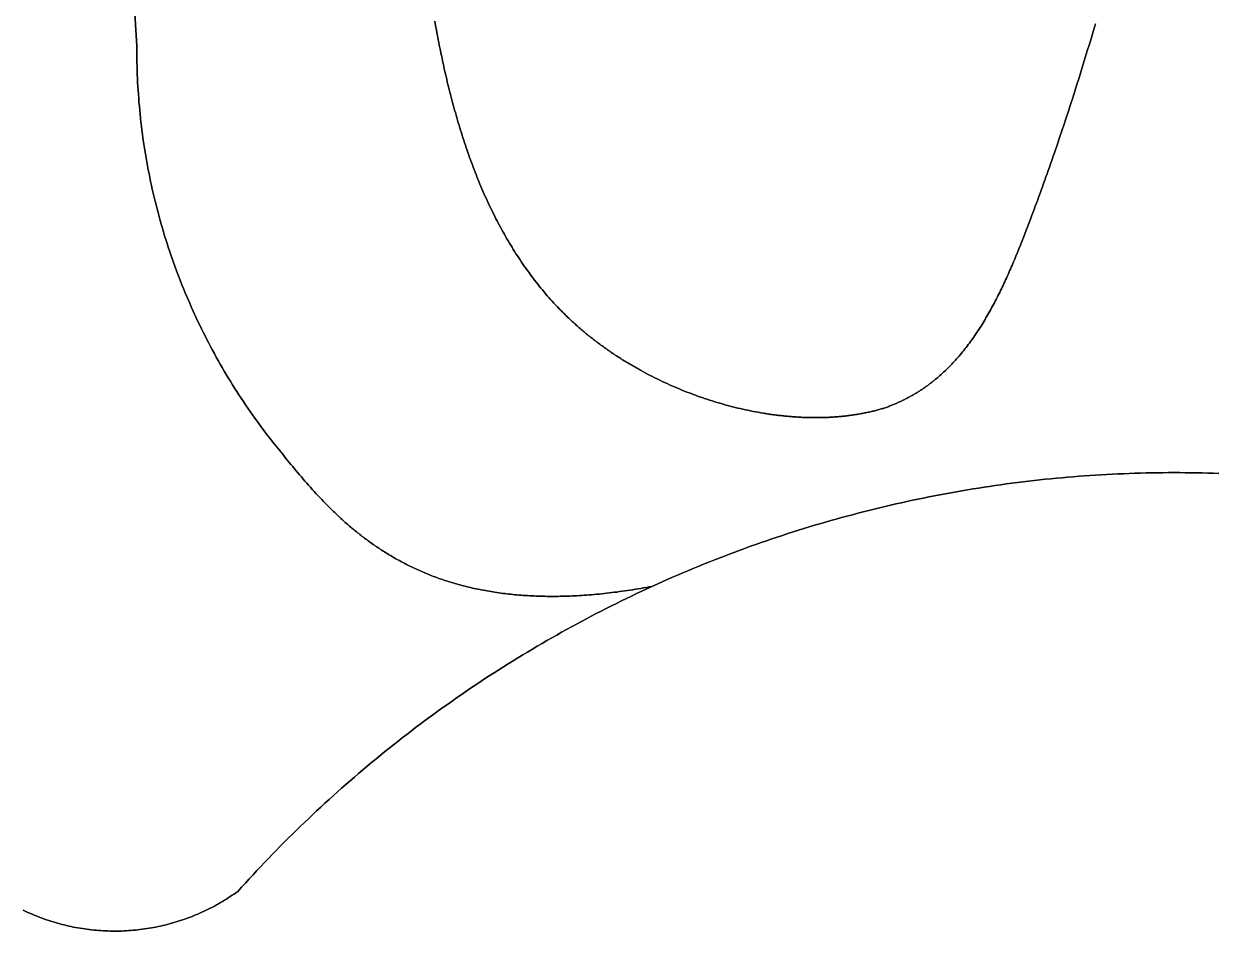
# Model space of a CAD drawing. Header units: millimetres. Extents: x 1811966 to 2218310, y 20519 to 471429.
# Drawn here: x 1909856 to 1928654, y 141344 to 155624 of the extents above; entities that cross this region are included whole.
import ezdxf

# ---------------------------------------------------------------- set-up
doc = ezdxf.new("R2010")
doc.units = ezdxf.units.MM
doc.layers.add('CLOSED_AREAS', color=7, linetype='Continuous')
doc.layers.add('REGION_HOLES', color=7, linetype='Continuous')

msp = doc.modelspace()

# ---------------------------------------------------------------- linework, layer by layer
at = {"layer": 'CLOSED_AREAS'}
for points in [[(1909843.201, 141673.46), (1909876.024, 141657.835), (1909909.016, 141642.572), (1909942.173, 141627.67), (1909975.492, 141613.133), (1910008.968, 141598.962), (1910042.597, 141585.158), (1910076.376, 141571.725), (1910110.3, 141558.662), (1910144.365, 141545.971), (1910178.567, 141533.655), (1910212.902, 141521.714), (1910247.365, 141510.151), (1910281.954, 141498.965), (1910316.662, 141488.16), (1910351.488, 141477.735), (1910386.425, 141467.693), (1910421.47, 141458.035), (1910456.619, 141448.761), (1910491.868, 141439.872), (1910527.212, 141431.371), (1910562.647, 141423.257), (1910598.169, 141415.533), (1910633.773, 141408.198), (1910669.455, 141401.254), (1910705.212, 141394.701), (1910741.038, 141388.54), (1910776.93, 141382.773), (1910812.882, 141377.399), (1910848.892, 141372.42), (1910884.953, 141367.835), (1910921.063, 141363.646), (1910957.217, 141359.853), (1910993.41, 141356.457), (1911029.637, 141353.457), (1911065.896, 141350.855), (1911102.181, 141348.65), (1911138.488, 141346.843), (1911174.813, 141345.434), (1911211.151, 141344.423), (1911247.498, 141343.811), (1911283.849, 141343.597), (1911320.2, 141343.781), (1911356.548, 141344.363), (1911392.886, 141345.344), (1911429.212, 141346.724), (1911465.521, 141348.501), (1911501.808, 141350.676), (1911538.068, 141353.249), (1911574.299, 141356.218), (1911610.494, 141359.585), (1911646.651, 141363.348), (1911682.764, 141367.508), (1911718.83, 141372.063), (1911754.843, 141377.012), (1911790.8, 141382.357), (1911826.696, 141388.095), (1911862.528, 141394.226), (1911898.29, 141400.749), (1911933.978, 141407.664), (1911969.588, 141414.969), (1912005.116, 141422.665), (1912040.558, 141430.749), (1912075.909, 141439.222), (1912111.164, 141448.081), (1912146.321, 141457.326), (1912181.374, 141466.956), (1912216.32, 141476.969), (1912251.154, 141487.365), (1912285.872, 141498.142), (1912320.469, 141509.299), (1912354.942, 141520.834), (1912389.287, 141532.747), (1912423.499, 141545.035), (1912457.574, 141557.698), (1912491.509, 141570.733), (1912525.298, 141584.139), (1912558.939, 141597.915), (1912592.427, 141612.058), (1912625.757, 141626.568), (1912658.927, 141641.442), (1912691.932, 141656.679), (1912724.767, 141672.277), (1912757.43, 141688.233), (1912789.916, 141704.547), (1912822.221, 141721.215), (1912854.342, 141738.237), (1912886.274, 141755.61), (1912918.013, 141773.331), (1912949.557, 141791.4), (1912980.901, 141809.813), (1913012.041, 141828.568), (1913042.973, 141847.664), (1913073.695, 141867.097), (1913104.201, 141886.866), (1913134.489, 141906.968), (1913164.555, 141927.401), (1913194.395, 141948.162), (1913224.006, 141969.249), (1913283.259, 142035.129), (1913342.806, 142100.743), (1913402.647, 142166.089), (1913462.779, 142231.167), (1913523.201, 142295.975), (1913583.914, 142360.512), (1913644.914, 142424.777), (1913706.202, 142488.768), (1913767.775, 142552.484), (1913829.633, 142615.924), (1913891.774, 142679.087), (1913954.197, 142741.97), (1914016.901, 142804.574), (1914079.885, 142866.896), (1914143.147, 142928.936), (1914206.686, 142990.692), (1914270.501, 143052.163), (1914334.59, 143113.348), (1914398.953, 143174.245), (1914463.587, 143234.854), (1914528.492, 143295.173), (1914593.667, 143355.2), (1914659.109, 143414.936), (1914724.818, 143474.377), (1914790.793, 143533.525), (1914857.031, 143592.376), (1914923.532, 143650.93), (1914990.295, 143709.186), (1915057.318, 143767.143), (1915124.6, 143824.799), (1915192.138, 143882.153), (1915259.933, 143939.204), (1915327.983, 143995.952), (1915396.286, 144052.394), (1915464.841, 144108.53), (1915533.646, 144164.358), (1915602.701, 144219.878), (1915672.003, 144275.089), (1915741.552, 144329.989), (1915811.346, 144384.576), (1915881.383, 144438.851), (1915951.663, 144492.812), (1916022.184, 144546.458), (1916092.944, 144599.788), (1916163.942, 144652.8), (1916235.176, 144705.494), (1916306.646, 144757.869), (1916378.349, 144809.923), (1916450.285, 144861.656), (1916522.451, 144913.066), (1916594.847, 144964.153), (1916667.47, 145014.916), (1916740.321, 145065.352), (1916813.396, 145115.463), (1916886.695, 145165.245), (1916960.215, 145214.699), (1917033.957, 145263.824), (1917107.918, 145312.618), (1917182.096, 145361.08), (1917256.49, 145409.21), (1917331.099, 145457.007), (1917405.921, 145504.469), (1917480.955, 145551.595), (1917556.2, 145598.386), (1917631.652, 145644.839), (1917707.312, 145690.954), (1917783.178, 145736.73), (1917859.248, 145782.165), (1917935.52, 145827.26), (1918011.993, 145872.013), (1918088.666, 145916.424), (1918165.537, 145960.49), (1918242.605, 146004.213), (1918319.867, 146047.59), (1918397.323, 146090.62), (1918474.97, 146133.304), (1918552.808, 146175.639), (1918630.834, 146217.626), (1918709.048, 146259.263), (1918787.447, 146300.55), (1918866.03, 146341.485), (1918944.796, 146382.068), (1919023.743, 146422.298), (1919102.868, 146462.175), (1919182.172, 146501.697), (1919261.651, 146540.863), (1919341.305, 146579.674), (1919421.132, 146618.127), (1919501.131, 146656.223), (1919581.299, 146693.96), (1919661.635, 146731.338), (1919742.137, 146768.357), (1919698.347, 146760.342), (1919654.784, 146752.552), (1919611.446, 146744.985), (1919568.333, 146737.64), (1919525.445, 146730.516), (1919482.779, 146723.613), (1919440.336, 146716.928), (1919398.115, 146710.462), (1919356.115, 146704.213), (1919314.335, 146698.18), (1919272.773, 146692.362), (1919231.431, 146686.758), (1919190.306, 146681.367), (1919149.397, 146676.187), (1919108.705, 146671.219), (1919068.228, 146666.46), (1919027.965, 146661.91), (1918987.916, 146657.568), (1918948.079, 146653.432), (1918908.455, 146649.502), (1918869.041, 146645.776), (1918829.838, 146642.255), (1918790.844, 146638.935), (1918752.059, 146635.817), (1918713.481, 146632.9), (1918675.111, 146630.182), (1918636.947, 146627.662), (1918598.988, 146625.34), (1918561.234, 146623.213), (1918523.684, 146621.283), (1918486.336, 146619.546), (1918449.191, 146618.002), (1918412.247, 146616.651), (1918375.503, 146615.49), (1918338.959, 146614.52), (1918302.614, 146613.739), (1918266.467, 146613.145), (1918230.518, 146612.739), (1918194.765, 146612.519), (1918159.207, 146612.483), (1918123.844, 146612.631), (1918088.675, 146612.962), (1918053.7, 146613.474), (1918018.916, 146614.168), (1917984.325, 146615.04), (1917949.924, 146616.092), (1917915.713, 146617.321), (1917881.691, 146618.727), (1917847.857, 146620.308), (1917814.211, 146622.063), (1917780.751, 146623.992), (1917747.477, 146626.094), (1917714.389, 146628.366), (1917681.484, 146630.809), (1917648.763, 146633.421), (1917616.225, 146636.202), (1917583.868, 146639.149), (1917551.692, 146642.263), (1917519.697, 146645.542), (1917487.881, 146648.985), (1917456.243, 146652.59), (1917424.783, 146656.358), (1917393.5, 146660.287), (1917362.393, 146664.376), (1917331.461, 146668.623), (1917300.704, 146673.029), (1917270.12, 146677.591), (1917239.709, 146682.309), (1917209.47, 146687.181), (1917179.403, 146692.207), (1917149.505, 146697.386), (1917119.778, 146702.717), (1917090.219, 146708.198), (1917060.828, 146713.828), (1917031.604, 146719.607), (1917002.546, 146725.533), (1916973.654, 146731.606), (1916944.926, 146737.824), (1916916.363, 146744.187), (1916887.962, 146750.692), (1916859.724, 146757.34), (1916831.647, 146764.129), (1916803.731, 146771.058), (1916775.975, 146778.127), (1916748.377, 146785.333), (1916720.938, 146792.676), (1916693.656, 146800.156), (1916666.53, 146807.77), (1916639.561, 146815.519), (1916612.746, 146823.4), (1916586.085, 146831.413), (1916559.578, 146839.556), (1916533.223, 146847.83), (1916507.02, 146856.232), (1916480.967, 146864.762), (1916455.065, 146873.419), (1916429.311, 146882.201), (1916403.707, 146891.108), (1916378.249, 146900.138), (1916352.939, 146909.29), (1916327.774, 146918.565), (1916302.755, 146927.959), (1916277.88, 146937.473), (1916253.148, 146947.105), (1916228.559, 146956.855), (1916204.112, 146966.721), (1916179.807, 146976.702), (1916155.641, 146986.797), (1916131.615, 146997.005), (1916107.727, 147007.325), (1916083.977, 147017.757), (1916060.365, 147028.298), (1916036.888, 147038.948), (1916013.547, 147049.707), (1915990.34, 147060.572), (1915967.267, 147071.543), (1915944.327, 147082.619), (1915921.519, 147093.798), (1915898.843, 147105.08), (1915876.297, 147116.464), (1915853.88, 147127.949), (1915831.593, 147139.533), (1915809.433, 147151.216), (1915787.401, 147162.997), (1915765.495, 147174.873), (1915743.715, 147186.846), (1915722.059, 147198.913), (1915700.527, 147211.073), (1915679.119, 147223.325), (1915657.833, 147235.669), (1915636.668, 147248.103), (1915615.625, 147260.626), (1915594.701, 147273.238), (1915573.896, 147285.936), (1915553.209, 147298.721), (1915532.64, 147311.59), (1915512.188, 147324.544), (1915491.851, 147337.581), (1915471.63, 147350.7), (1915451.522, 147363.899), (1915431.528, 147377.179), (1915411.647, 147390.537), (1915391.877, 147403.973), (1915372.218, 147417.486), (1915352.67, 147431.074), (1915333.23, 147444.737), (1915313.9, 147458.474), (1915294.676, 147472.283), (1915275.56, 147486.164), (1915256.55, 147500.116), (1915237.645, 147514.137), (1915218.845, 147528.226), (1915200.148, 147542.383), (1915181.554, 147556.606), (1915163.061, 147570.894), (1915144.671, 147585.247), (1915126.38, 147599.663), (1915108.189, 147614.141), (1915090.097, 147628.68), (1915072.102, 147643.279), (1915054.205, 147657.938), (1915036.404, 147672.654), (1915018.699, 147687.428), (1915001.088, 147702.257), (1914983.571, 147717.141), (1914966.147, 147732.08), (1914948.815, 147747.071), (1914931.575, 147762.114), (1914914.425, 147777.207), (1914897.365, 147792.351), (1914880.394, 147807.543), (1914863.511, 147822.782), (1914846.715, 147838.069), (1914830.006, 147853.4), (1914813.383, 147868.777), (1914796.845, 147884.197), (1914780.39, 147899.659), (1914764.019, 147915.163), (1914747.73, 147930.707), (1914731.523, 147946.29), (1914715.397, 147961.912), (1914699.351, 147977.571), (1914683.384, 147993.266), (1914667.495, 148008.996), (1914651.684, 148024.761), (1914635.95, 148040.558), (1914620.292, 148056.388), (1914604.708, 148072.248), (1914573.764, 148104.058), (1914543.11, 148135.98), (1914512.741, 148168.005), (1914482.649, 148200.125), (1914452.828, 148232.331), (1914423.272, 148264.616), (1914393.974, 148296.971), (1914364.928, 148329.388), (1914336.127, 148361.858), (1914307.565, 148394.373), (1914279.234, 148426.924), (1914251.129, 148459.504), (1914223.244, 148492.105), (1914195.57, 148524.717), (1914168.103, 148557.332), (1914140.835, 148589.943), (1914113.761, 148622.541), (1914086.873, 148655.117), (1914060.164, 148687.663), (1914033.63, 148720.171), (1914007.262, 148752.633), (1913981.055, 148785.04), (1913929.095, 148849.657), (1913877.7, 148913.955), (1913826.815, 148977.868), (1913776.39, 149041.329), (1913726.373, 149104.272), (1913676.71, 149166.63), (1913638.629, 149216.848), (1913600.867, 149267.305), (1913563.424, 149318), (1913526.303, 149368.931), (1913489.505, 149420.096), (1913453.031, 149471.492), (1913416.884, 149523.118), (1913381.063, 149574.972), (1913345.572, 149627.052), (1913310.411, 149679.355), (1913275.581, 149731.88), (1913241.084, 149784.624), (1913206.922, 149837.585), (1913173.095, 149890.761), (1913139.606, 149944.15), (1913106.455, 149997.75), (1913073.644, 150051.558), (1913041.174, 150105.574), (1913009.047, 150159.793), (1912977.263, 150214.215), (1912945.824, 150268.836), (1912914.731, 150323.656), (1912883.986, 150378.671), (1912853.589, 150433.88), (1912823.543, 150489.279), (1912793.847, 150544.868), (1912764.504, 150600.644), (1912735.515, 150656.604), (1912706.88, 150712.746), (1912678.6, 150769.069), (1912650.678, 150825.569), (1912623.114, 150882.245), (1912595.909, 150939.094), (1912569.064, 150996.114), (1912542.58, 151053.303), (1912516.459, 151110.658), (1912490.701, 151168.177), (1912465.308, 151225.858), (1912440.28, 151283.699), (1912415.618, 151341.697), (1912391.324, 151399.849), (1912367.399, 151458.155), (1912343.843, 151516.61), (1912320.657, 151575.213), (1912297.842, 151633.962), (1912275.4, 151692.854), (1912253.33, 151751.887), (1912231.635, 151811.058), (1912210.314, 151870.366), (1912189.37, 151929.807), (1912168.801, 151989.379), (1912148.61, 152049.081), (1912128.797, 152108.909), (1912109.363, 152168.861), (1912090.309, 152228.935), (1912071.635, 152289.128), (1912053.342, 152349.438), (1912035.432, 152409.863), (1912017.904, 152470.399), (1912000.759, 152531.046), (1911983.999, 152591.8), (1911967.623, 152652.658), (1911951.632, 152713.619), (1911936.028, 152774.68), (1911920.81, 152835.839), (1911905.98, 152897.092), (1911891.537, 152958.438), (1911877.483, 153019.874), (1911863.818, 153081.398), (1911850.542, 153143.008), (1911837.656, 153204.699), (1911825.161, 153266.472), (1911813.057, 153328.322), (1911801.345, 153390.247), (1911790.025, 153452.245), (1911779.097, 153514.314), (1911768.562, 153576.451), (1911758.42, 153638.653), (1911748.673, 153700.917), (1911739.319, 153763.243), (1911730.36, 153825.626), (1911721.796, 153888.065), (1911713.627, 153950.556), (1911705.853, 154013.098), (1911698.476, 154075.688), (1911691.494, 154138.324), (1911684.909, 154201.002), (1911678.721, 154263.721), (1911672.93, 154326.477), (1911667.536, 154389.269), (1911662.539, 154452.094), (1911657.94, 154514.95), (1911653.738, 154577.833), (1911649.935, 154640.741), (1911646.53, 154703.672), (1911643.523, 154766.624), (1911640.914, 154829.593), (1911638.704, 154892.578), (1911636.892, 154955.575), (1911635.479, 155018.582), (1911634.465, 155081.597), (1911633.849, 155144.618), (1911633.632, 155207.64), (1911633.814, 155270.664), (1911612.598, 155614.864), (1911590.985, 155959.039)], [(1911590.985, 155959.039), (1911612.598, 155614.864), (1911633.814, 155270.664), (1911633.632, 155207.64), (1911633.849, 155144.618), (1911634.465, 155081.597), (1911635.479, 155018.582), (1911636.892, 154955.575), (1911638.704, 154892.578), (1911640.914, 154829.593), (1911643.523, 154766.624), (1911646.53, 154703.672), (1911649.935, 154640.741), (1911653.738, 154577.833), (1911657.94, 154514.95), (1911662.539, 154452.094), (1911667.536, 154389.269), (1911672.93, 154326.477), (1911678.721, 154263.721), (1911684.909, 154201.002), (1911691.494, 154138.324), (1911698.476, 154075.688), (1911705.853, 154013.098), (1911713.627, 153950.556), (1911721.796, 153888.065), (1911730.36, 153825.626), (1911739.319, 153763.243), (1911748.673, 153700.917), (1911758.42, 153638.653), (1911768.562, 153576.451), (1911779.097, 153514.314), (1911790.025, 153452.245), (1911801.345, 153390.247), (1911813.057, 153328.322), (1911825.161, 153266.472), (1911837.656, 153204.699), (1911850.542, 153143.008), (1911863.818, 153081.398), (1911877.483, 153019.874), (1911891.537, 152958.438), (1911905.98, 152897.092), (1911920.81, 152835.839), (1911936.028, 152774.68), (1911951.632, 152713.619), (1911967.623, 152652.658), (1911983.999, 152591.8), (1912000.759, 152531.046), (1912017.904, 152470.399), (1912035.432, 152409.863), (1912053.342, 152349.438), (1912071.635, 152289.128), (1912090.309, 152228.935), (1912109.363, 152168.861), (1912128.797, 152108.909), (1912148.61, 152049.081), (1912168.801, 151989.379), (1912189.37, 151929.807), (1912210.314, 151870.366), (1912231.635, 151811.058), (1912253.33, 151751.887), (1912275.4, 151692.854), (1912297.842, 151633.962), (1912320.657, 151575.213), (1912343.843, 151516.61), (1912367.399, 151458.155), (1912391.324, 151399.849), (1912415.618, 151341.697), (1912440.28, 151283.699), (1912465.308, 151225.858), (1912490.701, 151168.177), (1912516.459, 151110.658), (1912542.58, 151053.303), (1912569.064, 150996.114), (1912595.909, 150939.094), (1912623.114, 150882.245), (1912650.678, 150825.569), (1912678.6, 150769.069), (1912706.88, 150712.746), (1912735.515, 150656.604), (1912764.504, 150600.644), (1912793.847, 150544.868), (1912823.543, 150489.279), (1912853.589, 150433.88), (1912883.986, 150378.671), (1912914.731, 150323.656), (1912945.824, 150268.836), (1912977.263, 150214.215), (1913009.047, 150159.793), (1913041.174, 150105.574), (1913073.644, 150051.558), (1913106.455, 149997.75), (1913139.606, 149944.15), (1913173.095, 149890.761), (1913206.922, 149837.585), (1913241.084, 149784.624), (1913275.581, 149731.88), (1913310.411, 149679.355), (1913345.572, 149627.052), (1913381.063, 149574.972), (1913416.884, 149523.118), (1913453.031, 149471.492), (1913489.505, 149420.096), (1913526.303, 149368.931), (1913563.424, 149318), (1913600.867, 149267.305), (1913638.629, 149216.848), (1913676.71, 149166.63), (1913726.373, 149104.272), (1913776.39, 149041.329), (1913826.815, 148977.868), (1913877.7, 148913.955), (1913929.095, 148849.657), (1913981.055, 148785.04), (1914007.262, 148752.633), (1914033.63, 148720.171), (1914060.164, 148687.663), (1914086.873, 148655.117), (1914113.761, 148622.541), (1914140.835, 148589.943), (1914168.103, 148557.332), (1914195.57, 148524.717), (1914223.244, 148492.105), (1914251.129, 148459.504), (1914279.234, 148426.924), (1914307.565, 148394.373), (1914336.127, 148361.858), (1914364.928, 148329.388), (1914393.974, 148296.971), (1914423.272, 148264.616), (1914452.828, 148232.331), (1914482.649, 148200.125), (1914512.741, 148168.005), (1914543.11, 148135.98), (1914573.764, 148104.058), (1914604.708, 148072.248), (1914620.292, 148056.388), (1914635.95, 148040.558), (1914651.684, 148024.761), (1914667.495, 148008.996), (1914683.384, 147993.266), (1914699.351, 147977.571), (1914715.397, 147961.912), (1914731.523, 147946.29), (1914747.73, 147930.707), (1914764.019, 147915.163), (1914780.39, 147899.659), (1914796.845, 147884.197), (1914813.383, 147868.777), (1914830.006, 147853.4), (1914846.715, 147838.069), (1914863.511, 147822.782), (1914880.394, 147807.543), (1914897.365, 147792.351), (1914914.425, 147777.207), (1914931.575, 147762.114), (1914948.815, 147747.071), (1914966.147, 147732.08), (1914983.571, 147717.141), (1915001.088, 147702.257), (1915018.699, 147687.428), (1915036.404, 147672.654), (1915054.205, 147657.938), (1915072.102, 147643.279), (1915090.097, 147628.68), (1915108.189, 147614.141), (1915126.38, 147599.663), (1915144.671, 147585.247), (1915163.061, 147570.894), (1915181.554, 147556.606), (1915200.148, 147542.383), (1915218.845, 147528.226), (1915237.645, 147514.137), (1915256.55, 147500.116), (1915275.56, 147486.164), (1915294.676, 147472.283), (1915313.9, 147458.474), (1915333.23, 147444.737), (1915352.67, 147431.074), (1915372.218, 147417.486), (1915391.877, 147403.973), (1915411.647, 147390.537), (1915431.528, 147377.179), (1915451.522, 147363.899), (1915471.63, 147350.7), (1915491.851, 147337.581), (1915512.188, 147324.544), (1915532.64, 147311.59), (1915553.209, 147298.721), (1915573.896, 147285.936), (1915594.701, 147273.238), (1915615.625, 147260.626), (1915636.668, 147248.103), (1915657.833, 147235.669), (1915679.119, 147223.325), (1915700.527, 147211.073), (1915722.059, 147198.913), (1915743.715, 147186.846), (1915765.495, 147174.873), (1915787.401, 147162.997), (1915809.433, 147151.216), (1915831.593, 147139.533), (1915853.88, 147127.949), (1915876.297, 147116.464), (1915898.843, 147105.08), (1915921.519, 147093.798), (1915944.327, 147082.619), (1915967.267, 147071.543), (1915990.34, 147060.572), (1916013.547, 147049.707), (1916036.888, 147038.948), (1916060.365, 147028.298), (1916083.977, 147017.757), (1916107.727, 147007.325), (1916131.615, 146997.005), (1916155.641, 146986.797), (1916179.807, 146976.702), (1916204.112, 146966.721), (1916228.559, 146956.855), (1916253.148, 146947.105), (1916277.88, 146937.473), (1916302.755, 146927.959), (1916327.774, 146918.565), (1916352.939, 146909.29), (1916378.249, 146900.138), (1916403.707, 146891.108), (1916429.311, 146882.201), (1916455.065, 146873.419), (1916480.967, 146864.762), (1916507.02, 146856.232), (1916533.223, 146847.83), (1916559.578, 146839.556), (1916586.085, 146831.413), (1916612.746, 146823.4), (1916639.561, 146815.519), (1916666.53, 146807.77), (1916693.656, 146800.156), (1916720.938, 146792.676), (1916748.377, 146785.333), (1916775.975, 146778.127), (1916803.731, 146771.058), (1916831.647, 146764.129), (1916859.724, 146757.34), (1916887.962, 146750.692), (1916916.363, 146744.187), (1916944.926, 146737.824), (1916973.654, 146731.606), (1917002.546, 146725.533), (1917031.604, 146719.607), (1917060.828, 146713.828), (1917090.219, 146708.198), (1917119.778, 146702.717), (1917149.505, 146697.386), (1917179.403, 146692.207), (1917209.47, 146687.181), (1917239.709, 146682.309), (1917270.12, 146677.591), (1917300.704, 146673.029), (1917331.461, 146668.623), (1917362.393, 146664.376), (1917393.5, 146660.287), (1917424.783, 146656.358), (1917456.243, 146652.59), (1917487.881, 146648.985), (1917519.697, 146645.542), (1917551.692, 146642.263), (1917583.868, 146639.149), (1917616.225, 146636.202), (1917648.763, 146633.421), (1917681.484, 146630.809), (1917714.389, 146628.366), (1917747.477, 146626.094), (1917780.751, 146623.992), (1917814.211, 146622.063), (1917847.857, 146620.308), (1917881.691, 146618.727), (1917915.713, 146617.321), (1917949.924, 146616.092), (1917984.325, 146615.04), (1918018.916, 146614.168), (1918053.7, 146613.474), (1918088.675, 146612.962), (1918123.844, 146612.631), (1918159.207, 146612.483), (1918194.765, 146612.519), (1918230.518, 146612.739), (1918266.467, 146613.145), (1918302.614, 146613.739), (1918338.959, 146614.52), (1918375.503, 146615.49), (1918412.247, 146616.651), (1918449.191, 146618.002), (1918486.336, 146619.546), (1918523.684, 146621.283), (1918561.234, 146623.213), (1918598.988, 146625.34), (1918636.947, 146627.662), (1918675.111, 146630.182), (1918713.481, 146632.9), (1918752.059, 146635.817), (1918790.844, 146638.935), (1918829.838, 146642.255), (1918869.041, 146645.776), (1918908.455, 146649.502), (1918948.079, 146653.432), (1918987.916, 146657.568), (1919027.965, 146661.91), (1919068.228, 146666.46), (1919108.705, 146671.219), (1919149.397, 146676.187), (1919190.306, 146681.367), (1919231.431, 146686.758), (1919272.773, 146692.362), (1919314.335, 146698.18), (1919356.115, 146704.213), (1919398.115, 146710.462), (1919440.336, 146716.928), (1919482.779, 146723.613), (1919525.445, 146730.516), (1919568.333, 146737.64), (1919611.446, 146744.985), (1919654.784, 146752.552), (1919698.347, 146760.342), (1919742.137, 146768.357), (1919822.514, 146804.883), (1919903.054, 146841.051), (1919983.753, 146876.859), (1920064.612, 146912.307), (1920145.628, 146947.394), (1920226.8, 146982.119), (1920308.125, 147016.482), (1920389.603, 147050.481), (1920471.232, 147084.118), (1920553.01, 147117.389), (1920634.936, 147150.296), (1920717.008, 147182.837), (1920799.224, 147215.012), (1920881.582, 147246.819), (1920964.082, 147278.259), (1921046.721, 147309.331), (1921129.498, 147340.034), (1921212.411, 147370.368), (1921295.458, 147400.331), (1921378.638, 147429.924), (1921461.949, 147459.146), (1921545.39, 147487.995), (1921628.959, 147516.473), (1921712.654, 147544.577), (1921796.473, 147572.308), (1921880.415, 147599.664), (1921964.478, 147626.646), (1922048.661, 147653.253), (1922132.962, 147679.485), (1922217.379, 147705.34), (1922301.91, 147730.818), (1922386.554, 147755.919), (1922471.309, 147780.642), (1922556.173, 147804.987), (1922641.146, 147828.953), (1922726.224, 147852.541), (1922811.407, 147875.748), (1922896.692, 147898.575), (1922982.078, 147921.022), (1923067.564, 147943.088), (1923153.147, 147964.772), (1923238.826, 147986.075), (1923324.599, 148006.995), (1923410.464, 148027.532), (1923496.42, 148047.686), (1923582.466, 148067.457), (1923668.598, 148086.844), (1923754.817, 148105.846), (1923841.119, 148124.464), (1923927.503, 148142.697), (1924013.968, 148160.544), (1924100.511, 148178.005), (1924187.131, 148195.08), (1924273.827, 148211.769), (1924360.597, 148228.071), (1924447.438, 148243.986), (1924534.349, 148259.514), (1924621.329, 148274.653), (1924708.375, 148289.405), (1924795.486, 148303.768), (1924882.661, 148317.743), (1924969.896, 148331.329), (1925057.192, 148344.525), (1925144.546, 148357.333), (1925231.955, 148369.75), (1925319.42, 148381.777), (1925406.937, 148393.415), (1925494.505, 148404.662), (1925582.122, 148415.518), (1925669.787, 148425.983), (1925757.498, 148436.058), (1925845.253, 148445.741), (1925933.05, 148455.032), (1926020.888, 148463.932), (1926108.764, 148472.44), (1926196.678, 148480.556), (1926284.627, 148488.28), (1926372.609, 148495.612), (1926460.624, 148502.551), (1926548.668, 148509.098), (1926636.741, 148515.252), (1926724.84, 148521.013), (1926812.964, 148526.381), (1926901.111, 148531.356), (1926989.279, 148535.938), (1927077.468, 148540.127), (1927165.673, 148543.922), (1927253.895, 148547.324), (1927342.131, 148550.332), (1927430.38, 148552.947), (1927518.639, 148555.169), (1927606.908, 148556.996), (1927695.184, 148558.43), (1927783.465, 148559.471), (1927871.75, 148560.117), (1927960.037, 148560.37), (1928048.325, 148560.229), (1928136.61, 148559.695), (1928224.893, 148558.766), (1928313.17, 148557.444), (1928401.441, 148555.728), (1928489.703, 148553.619), (1928577.955, 148551.116), (1928666.195, 148548.22)], [(1926722.458, 155624.164), (1926690.87, 155517.774), (1926659.104, 155411.517), (1926627.155, 155305.394), (1926595.018, 155199.408), (1926562.69, 155093.561), (1926530.167, 154987.853), (1926497.444, 154882.287), (1926464.516, 154776.864), (1926431.381, 154671.586), (1926398.033, 154566.456), (1926364.469, 154461.473), (1926330.684, 154356.641), (1926296.674, 154251.961), (1926262.434, 154147.435), (1926227.962, 154043.064), (1926193.252, 153938.85), (1926158.3, 153834.795), (1926123.102, 153730.901), (1926087.654, 153627.169), (1926051.952, 153523.6), (1926034.004, 153471.878), (1926015.992, 153420.198), (1925997.913, 153368.559), (1925979.768, 153316.963), (1925961.557, 153265.409), (1925943.278, 153213.897), (1925924.932, 153162.428), (1925906.517, 153111.002), (1925888.033, 153059.619), (1925869.48, 153008.28), (1925850.858, 152956.984), (1925832.164, 152905.731), (1925813.4, 152854.523), (1925794.565, 152803.359), (1925775.657, 152752.24), (1925756.677, 152701.165), (1925737.624, 152650.135), (1925718.498, 152599.15), (1925699.297, 152548.21), (1925680.022, 152497.316), (1925657.365, 152437.812), (1925634.591, 152378.387), (1925611.685, 152319.06), (1925588.631, 152259.848), (1925565.417, 152200.767), (1925542.027, 152141.836), (1925518.446, 152083.071), (1925494.66, 152024.491), (1925470.655, 151966.111), (1925458.565, 151937.002), (1925446.415, 151907.95), (1925434.203, 151878.957), (1925421.927, 151850.026), (1925409.584, 151821.157), (1925397.175, 151792.354), (1925384.695, 151763.619), (1925372.145, 151734.953), (1925359.521, 151706.36), (1925346.822, 151677.84), (1925334.046, 151649.397), (1925321.192, 151621.033), (1925308.257, 151592.749), (1925295.24, 151564.548), (1925282.139, 151536.432), (1925268.951, 151508.403), (1925255.677, 151480.463), (1925242.312, 151452.615), (1925228.856, 151424.86), (1925215.307, 151397.202), (1925201.663, 151369.641), (1925187.922, 151342.181), (1925174.082, 151314.822), (1925160.141, 151287.569), (1925146.099, 151260.422), (1925131.952, 151233.383), (1925117.699, 151206.456), (1925103.338, 151179.642), (1925088.868, 151152.943), (1925074.286, 151126.362), (1925059.59, 151099.9), (1925044.78, 151073.561), (1925029.853, 151047.345), (1925014.807, 151021.255), (1924999.64, 150995.294), (1924984.351, 150969.463), (1924968.937, 150943.765), (1924953.398, 150918.201), (1924937.73, 150892.775), (1924921.933, 150867.488), (1924906.004, 150842.342), (1924889.942, 150817.34), (1924873.745, 150792.483), (1924857.41, 150767.774), (1924840.937, 150743.215), (1924824.323, 150718.808), (1924807.567, 150694.556), (1924790.666, 150670.46), (1924773.619, 150646.522), (1924756.424, 150622.746), (1924739.079, 150599.132), (1924721.583, 150575.684), (1924703.933, 150552.403), (1924686.128, 150529.291), (1924668.166, 150506.351), (1924650.045, 150483.585), (1924631.763, 150460.995), (1924613.318, 150438.583), (1924594.709, 150416.352), (1924575.934, 150394.302), (1924556.991, 150372.438), (1924537.878, 150350.76), (1924518.593, 150329.272), (1924499.135, 150307.974), (1924479.501, 150286.87), (1924459.69, 150265.961), (1924439.7, 150245.25), (1924419.529, 150224.739), (1924399.176, 150204.43), (1924378.638, 150184.325), (1924357.914, 150164.426), (1924337.002, 150144.735), (1924315.899, 150125.256), (1924294.605, 150105.989), (1924273.118, 150086.937), (1924251.434, 150068.103), (1924229.554, 150049.487), (1924207.475, 150031.093), (1924196.36, 150021.98), (1924185.194, 150012.923), (1924173.978, 150003.922), (1924162.711, 149994.979), (1924151.393, 149986.092), (1924140.023, 149977.262), (1924128.602, 149968.49), (1924117.129, 149959.776), (1924105.604, 149951.12), (1924094.027, 149942.522), (1924082.397, 149933.983), (1924070.715, 149925.503), (1924058.979, 149917.081), (1924047.191, 149908.72), (1924035.349, 149900.418), (1924023.453, 149892.176), (1924011.503, 149883.994), (1923999.5, 149875.873), (1923987.442, 149867.812), (1923975.329, 149859.813), (1923963.162, 149851.875), (1923950.939, 149843.998), (1923938.661, 149836.184), (1923926.328, 149828.431), (1923913.94, 149820.741), (1923901.495, 149813.114), (1923888.994, 149805.55), (1923876.437, 149798.048), (1923863.823, 149790.611), (1923851.152, 149783.237), (1923838.424, 149775.927), (1923825.639, 149768.681), (1923812.796, 149761.5), (1923799.896, 149754.384), (1923786.937, 149747.333), (1923773.921, 149740.348), (1923760.846, 149733.428), (1923747.712, 149726.574), (1923734.519, 149719.786), (1923721.268, 149713.065), (1923707.957, 149706.41), (1923694.586, 149699.822), (1923681.155, 149693.302), (1923667.665, 149686.849), (1923654.114, 149680.464), (1923640.503, 149674.148), (1923626.831, 149667.899), (1923613.098, 149661.719), (1923599.304, 149655.609), (1923585.448, 149649.567), (1923571.531, 149643.595), (1923557.552, 149637.692), (1923543.511, 149631.86), (1923529.408, 149626.097), (1923515.242, 149620.406), (1923501.013, 149614.785), (1923486.721, 149609.235), (1923472.366, 149603.757), (1923457.948, 149598.35), (1923443.466, 149593.015), (1923428.92, 149587.752), (1923414.31, 149582.562), (1923399.635, 149577.444), (1923384.896, 149572.399), (1923367.975, 149567.367), (1923350.999, 149562.426), (1923333.968, 149557.575), (1923316.882, 149552.815), (1923299.743, 149548.144), (1923282.549, 149543.564), (1923265.302, 149539.074), (1923248.003, 149534.673), (1923230.651, 149530.362), (1923213.247, 149526.141), (1923195.793, 149522.009), (1923178.287, 149517.966), (1923160.731, 149514.013), (1923143.125, 149510.148), (1923125.47, 149506.372), (1923107.766, 149502.685), (1923090.014, 149499.087), (1923072.214, 149495.577), (1923054.366, 149492.155), (1923036.472, 149488.821), (1923018.53, 149485.576), (1923000.543, 149482.418), (1922982.511, 149479.349), (1922964.433, 149476.366), (1922946.311, 149473.472), (1922928.145, 149470.664), (1922909.935, 149467.944), (1922891.682, 149465.311), (1922873.386, 149462.765), (1922855.048, 149460.306), (1922836.669, 149457.934), (1922818.248, 149455.648), (1922799.787, 149453.448), (1922781.286, 149451.335), (1922762.744, 149449.308), (1922744.164, 149447.367), (1922725.544, 149445.512), (1922706.887, 149443.742), (1922688.191, 149442.058), (1922669.458, 149440.46), (1922650.689, 149438.947), (1922631.883, 149437.519), (1922613.041, 149436.176), (1922594.163, 149434.919), (1922575.251, 149433.746), (1922556.304, 149432.657), (1922537.323, 149431.653), (1922518.309, 149430.734), (1922499.261, 149429.899), (1922480.182, 149429.148), (1922461.07, 149428.481), (1922441.926, 149427.898), (1922422.751, 149427.398), (1922403.546, 149426.982), (1922384.311, 149426.65), (1922365.046, 149426.401), (1922345.751, 149426.235), (1922326.428, 149426.152), (1922307.077, 149426.152), (1922287.698, 149426.235), (1922268.292, 149426.401), (1922248.859, 149426.649), (1922229.4, 149426.979), (1922209.914, 149427.392), (1922190.404, 149427.887), (1922170.869, 149428.463), (1922151.309, 149429.122), (1922131.725, 149429.862), (1922112.118, 149430.684), (1922092.488, 149431.587), (1922072.836, 149432.572), (1922053.161, 149433.637), (1922033.465, 149434.784), (1922013.749, 149436.012), (1921994.011, 149437.32), (1921974.253, 149438.709), (1921954.476, 149440.178), (1921934.68, 149441.728), (1921914.865, 149443.358), (1921895.032, 149445.068), (1921875.182, 149446.859), (1921855.314, 149448.728), (1921835.429, 149450.678), (1921815.528, 149452.707), (1921795.612, 149454.816), (1921775.68, 149457.003), (1921755.734, 149459.27), (1921735.773, 149461.616), (1921715.798, 149464.041), (1921695.81, 149466.545), (1921675.809, 149469.127), (1921655.796, 149471.787), (1921635.771, 149474.526), (1921615.735, 149477.343), (1921595.687, 149480.238), (1921575.629, 149483.212), (1921555.561, 149486.262), (1921535.484, 149489.391), (1921515.397, 149492.597), (1921495.303, 149495.88), (1921455.089, 149502.679), (1921414.847, 149509.785), (1921374.58, 149517.199), (1921334.293, 149524.918), (1921293.989, 149532.941), (1921253.672, 149541.268), (1921213.346, 149549.898), (1921173.014, 149558.83), (1921132.681, 149568.061), (1921092.351, 149577.592), (1921052.026, 149587.421), (1921011.711, 149597.547), (1920971.411, 149607.97), (1920931.128, 149618.687), (1920890.867, 149629.698), (1920850.631, 149641.002), (1920810.424, 149652.598), (1920770.25, 149664.484), (1920730.114, 149676.66), (1920690.018, 149689.124), (1920649.967, 149701.876), (1920609.964, 149714.914), (1920570.013, 149728.237), (1920530.119, 149741.845), (1920490.284, 149755.736), (1920450.514, 149769.908), (1920410.811, 149784.362), (1920371.179, 149799.095), (1920331.623, 149814.108), (1920292.146, 149829.397), (1920252.752, 149844.964), (1920213.445, 149860.806), (1920174.229, 149876.923), (1920135.107, 149893.313), (1920096.084, 149909.975), (1920057.162, 149926.908), (1920018.347, 149944.112), (1919979.642, 149961.585), (1919941.051, 149979.326), (1919902.577, 149997.333), (1919864.225, 150015.607), (1919825.998, 150034.145), (1919787.9, 150052.947), (1919749.935, 150072.011), (1919712.106, 150091.337), (1919674.419, 150110.923), (1919636.876, 150130.769), (1919599.481, 150150.873), (1919562.239, 150171.235), (1919543.676, 150181.511), (1919525.152, 150191.852), (1919506.669, 150202.256), (1919488.225, 150212.724), (1919469.823, 150223.256), (1919451.462, 150233.851), (1919433.144, 150244.509), (1919414.867, 150255.23), (1919396.633, 150266.014), (1919378.443, 150276.861), (1919360.296, 150287.771), (1919342.194, 150298.743), (1919324.137, 150309.777), (1919306.124, 150320.874), (1919288.158, 150332.033), (1919270.238, 150343.254), (1919252.364, 150354.537), (1919234.538, 150365.882), (1919216.759, 150377.288), (1919199.028, 150388.755), (1919181.346, 150400.284), (1919163.713, 150411.875), (1919146.13, 150423.526), (1919128.596, 150435.238), (1919111.113, 150447.011), (1919093.682, 150458.845), (1919076.301, 150470.739), (1919058.973, 150482.693), (1919041.697, 150494.708), (1919024.474, 150506.783), (1919007.304, 150518.918), (1918990.189, 150531.113), (1918973.127, 150543.367), (1918956.121, 150555.681), (1918939.17, 150568.055), (1918922.274, 150580.487), (1918905.435, 150592.979), (1918888.653, 150605.53), (1918871.928, 150618.14), (1918855.261, 150630.809), (1918838.652, 150643.536), (1918822.101, 150656.322), (1918805.61, 150669.166), (1918789.179, 150682.069), (1918772.807, 150695.029), (1918756.496, 150708.048), (1918740.247, 150721.124), (1918724.059, 150734.258), (1918707.933, 150747.449), (1918691.869, 150760.698), (1918675.868, 150774.005), (1918659.931, 150787.368), (1918644.058, 150800.788), (1918628.25, 150814.266), (1918612.506, 150827.8), (1918596.828, 150841.39), (1918581.215, 150855.037), (1918565.669, 150868.741), (1918550.822, 150881.936), (1918536.037, 150895.183), (1918521.312, 150908.482), (1918506.649, 150921.831), (1918492.046, 150935.232), (1918477.504, 150948.683), (1918463.023, 150962.185), (1918448.602, 150975.738), (1918434.242, 150989.341), (1918419.942, 151002.994), (1918405.702, 151016.697), (1918391.521, 151030.45), (1918377.401, 151044.252), (1918363.34, 151058.104), (1918349.338, 151072.005), (1918335.396, 151085.956), (1918321.513, 151099.955), (1918307.689, 151114.003), (1918293.924, 151128.1), (1918280.217, 151142.245), (1918266.569, 151156.439), (1918252.98, 151170.68), (1918239.449, 151184.97), (1918225.975, 151199.307), (1918199.203, 151228.124), (1918172.662, 151257.13), (1918146.35, 151286.324), (1918120.266, 151315.704), (1918094.41, 151345.269), (1918068.779, 151375.017), (1918043.374, 151404.947), (1918018.192, 151435.059), (1917993.233, 151465.349), (1917968.496, 151495.818), (1917943.978, 151526.463), (1917919.68, 151557.283), (1917895.599, 151588.278), (1917871.735, 151619.445), (1917848.087, 151650.783), (1917824.653, 151682.29), (1917801.433, 151713.967), (1917778.424, 151745.81), (1917755.626, 151777.819), (1917733.038, 151809.992), (1917710.658, 151842.328), (1917688.486, 151874.826), (1917666.52, 151907.484), (1917644.759, 151940.301), (1917623.202, 151973.275), (1917601.847, 152006.405), (1917580.694, 152039.69), (1917559.741, 152073.128), (1917538.987, 152106.718), (1917518.432, 152140.459), (1917498.073, 152174.349), (1917477.909, 152208.387), (1917457.941, 152242.572), (1917438.165, 152276.901), (1917418.582, 152311.374), (1917399.189, 152345.99), (1917379.987, 152380.746), (1917360.972, 152415.643), (1917342.146, 152450.677), (1917323.505, 152485.848), (1917305.05, 152521.155), (1917286.779, 152556.596), (1917268.69, 152592.17), (1917250.783, 152627.875), (1917233.057, 152663.71), (1917215.509, 152699.674), (1917198.14, 152735.765), (1917180.947, 152771.982), (1917163.931, 152808.324), (1917147.089, 152844.788), (1917130.42, 152881.375), (1917113.923, 152918.082), (1917097.598, 152954.908), (1917081.442, 152991.852), (1917065.455, 153028.912), (1917049.636, 153066.086), (1917033.983, 153103.375), (1917018.495, 153140.776), (1917003.171, 153178.287), (1916988.01, 153215.908), (1916973.011, 153253.637), (1916958.172, 153291.473), (1916943.492, 153329.414), (1916928.971, 153367.459), (1916914.607, 153405.607), (1916900.398, 153443.856), (1916886.344, 153482.205), (1916872.444, 153520.652), (1916858.696, 153559.197), (1916845.099, 153597.837), (1916831.652, 153636.572), (1916818.353, 153675.399), (1916805.203, 153714.318), (1916792.199, 153753.328), (1916779.34, 153792.426), (1916766.625, 153831.612), (1916754.053, 153870.884), (1916741.623, 153910.241), (1916729.334, 153949.681), (1916717.184, 153989.204), (1916705.172, 154028.807), (1916693.297, 154068.489), (1916681.558, 154108.249), (1916669.954, 154148.086), (1916658.484, 154187.998), (1916647.146, 154227.984), (1916635.939, 154268.042), (1916624.862, 154308.171), (1916613.914, 154348.37), (1916603.094, 154388.637), (1916592.4, 154428.972), (1916581.832, 154469.372), (1916571.388, 154509.836), (1916561.067, 154550.363), (1916550.868, 154590.951), (1916540.789, 154631.599), (1916530.83, 154672.307), (1916520.99, 154713.071), (1916511.266, 154753.892), (1916501.659, 154794.767), (1916492.166, 154835.695), (1916482.787, 154876.676), (1916473.521, 154917.707), (1916464.365, 154958.787), (1916455.32, 154999.914), (1916446.384, 155041.089), (1916437.556, 155082.308), (1916428.835, 155123.571), (1916420.218, 155164.876), (1916411.707, 155206.222), (1916403.298, 155247.607), (1916394.991, 155289.031), (1916386.785, 155330.491), (1916378.679, 155371.987), (1916370.671, 155413.517), (1916362.76, 155455.08), (1916349.487, 155526.053), (1916336.491, 155597.117), (1916323.768, 155668.269)], [(1916323.768, 155668.269), (1916336.491, 155597.117), (1916349.487, 155526.053), (1916362.76, 155455.08), (1916370.671, 155413.517), (1916378.679, 155371.987), (1916386.785, 155330.491), (1916394.991, 155289.031), (1916403.298, 155247.607), (1916411.707, 155206.222), (1916420.218, 155164.876), (1916428.835, 155123.571), (1916437.556, 155082.308), (1916446.384, 155041.089), (1916455.32, 154999.914), (1916464.365, 154958.787), (1916473.521, 154917.707), (1916482.787, 154876.676), (1916492.166, 154835.695), (1916501.659, 154794.767), (1916511.266, 154753.892), (1916520.99, 154713.071), (1916530.83, 154672.307), (1916540.789, 154631.599), (1916550.868, 154590.951), (1916561.067, 154550.363), (1916571.388, 154509.836), (1916581.832, 154469.372), (1916592.4, 154428.972), (1916603.094, 154388.637), (1916613.914, 154348.37), (1916624.862, 154308.171), (1916635.939, 154268.042), (1916647.146, 154227.984), (1916658.484, 154187.998), (1916669.954, 154148.086), (1916681.558, 154108.249), (1916693.297, 154068.489), (1916705.172, 154028.807), (1916717.184, 153989.204), (1916729.334, 153949.681), (1916741.623, 153910.241), (1916754.053, 153870.884), (1916766.625, 153831.612), (1916779.34, 153792.426), (1916792.199, 153753.328), (1916805.203, 153714.318), (1916818.353, 153675.399), (1916831.652, 153636.572), (1916845.099, 153597.837), (1916858.696, 153559.197), (1916872.444, 153520.652), (1916886.344, 153482.205), (1916900.398, 153443.856), (1916914.607, 153405.607), (1916928.971, 153367.459), (1916943.492, 153329.414), (1916958.172, 153291.473), (1916973.011, 153253.637), (1916988.01, 153215.908), (1917003.171, 153178.287), (1917018.495, 153140.776), (1917033.983, 153103.375), (1917049.636, 153066.086), (1917065.455, 153028.912), (1917081.442, 152991.852), (1917097.598, 152954.908), (1917113.923, 152918.082), (1917130.42, 152881.375), (1917147.089, 152844.788), (1917163.931, 152808.324), (1917180.947, 152771.982), (1917198.14, 152735.765), (1917215.509, 152699.674), (1917233.057, 152663.71), (1917250.783, 152627.875), (1917268.69, 152592.17), (1917286.779, 152556.596), (1917305.05, 152521.155), (1917323.505, 152485.848), (1917342.146, 152450.677), (1917360.972, 152415.643), (1917379.987, 152380.746), (1917399.189, 152345.99), (1917418.582, 152311.374), (1917438.165, 152276.901), (1917457.941, 152242.572), (1917477.909, 152208.387), (1917498.073, 152174.349), (1917518.432, 152140.459), (1917538.987, 152106.718), (1917559.741, 152073.128), (1917580.694, 152039.69), (1917601.847, 152006.405), (1917623.202, 151973.275), (1917644.759, 151940.301), (1917666.52, 151907.484), (1917688.486, 151874.826), (1917710.658, 151842.328), (1917733.038, 151809.992), (1917755.626, 151777.819), (1917778.424, 151745.81), (1917801.433, 151713.967), (1917824.653, 151682.29), (1917848.087, 151650.783), (1917871.735, 151619.445), (1917895.599, 151588.278), (1917919.68, 151557.283), (1917943.978, 151526.463), (1917968.496, 151495.818), (1917993.233, 151465.349), (1918018.192, 151435.059), (1918043.374, 151404.947), (1918068.779, 151375.017), (1918094.41, 151345.269), (1918120.266, 151315.704), (1918146.35, 151286.324), (1918172.662, 151257.13), (1918199.203, 151228.124), (1918225.975, 151199.307), (1918239.449, 151184.97), (1918252.98, 151170.68), (1918266.569, 151156.439), (1918280.217, 151142.245), (1918293.924, 151128.1), (1918307.689, 151114.003), (1918321.513, 151099.955), (1918335.396, 151085.956), (1918349.338, 151072.005), (1918363.34, 151058.104), (1918377.401, 151044.252), (1918391.521, 151030.45), (1918405.702, 151016.697), (1918419.942, 151002.994), (1918434.242, 150989.341), (1918448.602, 150975.738), (1918463.023, 150962.185), (1918477.504, 150948.683), (1918492.046, 150935.232), (1918506.649, 150921.831), (1918521.312, 150908.482), (1918536.037, 150895.183), (1918550.822, 150881.936), (1918565.669, 150868.741), (1918581.215, 150855.037), (1918596.828, 150841.39), (1918612.506, 150827.8), (1918628.25, 150814.266), (1918644.058, 150800.788), (1918659.931, 150787.368), (1918675.868, 150774.005), (1918691.869, 150760.698), (1918707.933, 150747.449), (1918724.059, 150734.258), (1918740.247, 150721.124), (1918756.496, 150708.048), (1918772.807, 150695.029), (1918789.179, 150682.069), (1918805.61, 150669.166), (1918822.101, 150656.322), (1918838.652, 150643.536), (1918855.261, 150630.809), (1918871.928, 150618.14), (1918888.653, 150605.53), (1918905.435, 150592.979), (1918922.274, 150580.487), (1918939.17, 150568.055), (1918956.121, 150555.681), (1918973.127, 150543.367), (1918990.189, 150531.113), (1919007.304, 150518.918), (1919024.474, 150506.783), (1919041.697, 150494.708), (1919058.973, 150482.693), (1919076.301, 150470.739), (1919093.682, 150458.845), (1919111.113, 150447.011), (1919128.596, 150435.238), (1919146.13, 150423.526), (1919163.713, 150411.875), (1919181.346, 150400.284), (1919199.028, 150388.755), (1919216.759, 150377.288), (1919234.538, 150365.882), (1919252.364, 150354.537), (1919270.238, 150343.254), (1919288.158, 150332.033), (1919306.124, 150320.874), (1919324.137, 150309.777), (1919342.194, 150298.743), (1919360.296, 150287.771), (1919378.443, 150276.861), (1919396.633, 150266.014), (1919414.867, 150255.23), (1919433.144, 150244.509), (1919451.462, 150233.851), (1919469.823, 150223.256), (1919488.225, 150212.724), (1919506.669, 150202.256), (1919525.152, 150191.852), (1919543.676, 150181.511), (1919562.239, 150171.235), (1919599.481, 150150.873), (1919636.876, 150130.769), (1919674.419, 150110.923), (1919712.106, 150091.337), (1919749.935, 150072.011), (1919787.9, 150052.947), (1919825.998, 150034.145), (1919864.225, 150015.607), (1919902.577, 149997.333), (1919941.051, 149979.326), (1919979.642, 149961.585), (1920018.347, 149944.112), (1920057.162, 149926.908), (1920096.084, 149909.975), (1920135.107, 149893.313), (1920174.229, 149876.923), (1920213.445, 149860.806), (1920252.752, 149844.964), (1920292.146, 149829.397), (1920331.623, 149814.108), (1920371.179, 149799.095), (1920410.811, 149784.362), (1920450.514, 149769.908), (1920490.284, 149755.736), (1920530.119, 149741.845), (1920570.013, 149728.237), (1920609.964, 149714.914), (1920649.967, 149701.876), (1920690.018, 149689.124), (1920730.114, 149676.66), (1920770.25, 149664.484), (1920810.424, 149652.598), (1920850.631, 149641.002), (1920890.867, 149629.698), (1920931.128, 149618.687), (1920971.411, 149607.97), (1921011.711, 149597.547), (1921052.026, 149587.421), (1921092.351, 149577.592), (1921132.681, 149568.061), (1921173.014, 149558.83), (1921213.346, 149549.898), (1921253.672, 149541.268), (1921293.989, 149532.941), (1921334.293, 149524.918), (1921374.58, 149517.199), (1921414.847, 149509.785), (1921455.089, 149502.679), (1921495.303, 149495.88), (1921515.397, 149492.597), (1921535.484, 149489.391), (1921555.561, 149486.262), (1921575.629, 149483.212), (1921595.687, 149480.238), (1921615.735, 149477.343), (1921635.771, 149474.526), (1921655.796, 149471.787), (1921675.809, 149469.127), (1921695.81, 149466.545), (1921715.798, 149464.041), (1921735.773, 149461.616), (1921755.734, 149459.27), (1921775.68, 149457.003), (1921795.612, 149454.816), (1921815.528, 149452.707), (1921835.429, 149450.678), (1921855.314, 149448.728), (1921875.182, 149446.859), (1921895.032, 149445.068), (1921914.865, 149443.358), (1921934.68, 149441.728), (1921954.476, 149440.178), (1921974.253, 149438.709), (1921994.011, 149437.32), (1922013.749, 149436.012), (1922033.465, 149434.784), (1922053.161, 149433.637), (1922072.836, 149432.572), (1922092.488, 149431.587), (1922112.118, 149430.684), (1922131.725, 149429.862), (1922151.309, 149429.122), (1922170.869, 149428.463), (1922190.404, 149427.887), (1922209.914, 149427.392), (1922229.4, 149426.979), (1922248.859, 149426.649), (1922268.292, 149426.401), (1922287.698, 149426.235), (1922307.077, 149426.152), (1922326.428, 149426.152), (1922345.751, 149426.235), (1922365.046, 149426.401), (1922384.311, 149426.65), (1922403.546, 149426.982), (1922422.751, 149427.398), (1922441.926, 149427.898), (1922461.07, 149428.481), (1922480.182, 149429.148), (1922499.261, 149429.899), (1922518.309, 149430.734), (1922537.323, 149431.653), (1922556.304, 149432.657), (1922575.251, 149433.746), (1922594.163, 149434.919), (1922613.041, 149436.176), (1922631.883, 149437.519), (1922650.689, 149438.947), (1922669.458, 149440.46), (1922688.191, 149442.058), (1922706.887, 149443.742), (1922725.544, 149445.512), (1922744.164, 149447.367), (1922762.744, 149449.308), (1922781.286, 149451.335), (1922799.787, 149453.448), (1922818.248, 149455.648), (1922836.669, 149457.934), (1922855.048, 149460.306), (1922873.386, 149462.765), (1922891.682, 149465.311), (1922909.935, 149467.944), (1922928.145, 149470.664), (1922946.311, 149473.472), (1922964.433, 149476.366), (1922982.511, 149479.349), (1923000.543, 149482.418), (1923018.53, 149485.576), (1923036.472, 149488.821), (1923054.366, 149492.155), (1923072.214, 149495.577), (1923090.014, 149499.087), (1923107.766, 149502.685), (1923125.47, 149506.372), (1923143.125, 149510.148), (1923160.731, 149514.013), (1923178.287, 149517.966), (1923195.793, 149522.009), (1923213.247, 149526.141), (1923230.651, 149530.362), (1923248.003, 149534.673), (1923265.302, 149539.074), (1923282.549, 149543.564), (1923299.743, 149548.144), (1923316.882, 149552.815), (1923333.968, 149557.575), (1923350.999, 149562.426), (1923367.975, 149567.367), (1923384.896, 149572.399), (1923399.635, 149577.444), (1923414.31, 149582.562), (1923428.92, 149587.752), (1923443.466, 149593.015), (1923457.948, 149598.35), (1923472.366, 149603.757), (1923486.721, 149609.235), (1923501.013, 149614.785), (1923515.242, 149620.406), (1923529.408, 149626.097), (1923543.511, 149631.86), (1923557.552, 149637.692), (1923571.531, 149643.595), (1923585.448, 149649.567), (1923599.304, 149655.609), (1923613.098, 149661.719), (1923626.831, 149667.899), (1923640.503, 149674.148), (1923654.114, 149680.464), (1923667.665, 149686.849), (1923681.155, 149693.302), (1923694.586, 149699.822), (1923707.957, 149706.41), (1923721.268, 149713.065), (1923734.519, 149719.786), (1923747.712, 149726.574), (1923760.846, 149733.428), (1923773.921, 149740.348), (1923786.937, 149747.333), (1923799.896, 149754.384), (1923812.796, 149761.5), (1923825.639, 149768.681), (1923838.424, 149775.927), (1923851.152, 149783.237), (1923863.823, 149790.611), (1923876.437, 149798.048), (1923888.994, 149805.55), (1923901.495, 149813.114), (1923913.94, 149820.741), (1923926.328, 149828.431), (1923938.661, 149836.184), (1923950.939, 149843.998), (1923963.162, 149851.875), (1923975.329, 149859.813), (1923987.442, 149867.812), (1923999.5, 149875.873), (1924011.503, 149883.994), (1924023.453, 149892.176), (1924035.349, 149900.418), (1924047.191, 149908.72), (1924058.979, 149917.081), (1924070.715, 149925.503), (1924082.397, 149933.983), (1924094.027, 149942.522), (1924105.604, 149951.12), (1924117.129, 149959.776), (1924128.602, 149968.49), (1924140.023, 149977.262), (1924151.393, 149986.092), (1924162.711, 149994.979), (1924173.978, 150003.922), (1924185.194, 150012.923), (1924196.36, 150021.98), (1924207.475, 150031.093), (1924229.554, 150049.487), (1924251.434, 150068.103), (1924273.118, 150086.937), (1924294.605, 150105.989), (1924315.899, 150125.256), (1924337.002, 150144.735), (1924357.914, 150164.426), (1924378.638, 150184.325), (1924399.176, 150204.43), (1924419.529, 150224.739), (1924439.7, 150245.25), (1924459.69, 150265.961), (1924479.501, 150286.87), (1924499.135, 150307.974), (1924518.593, 150329.272), (1924537.878, 150350.76), (1924556.991, 150372.438), (1924575.934, 150394.302), (1924594.709, 150416.352), (1924613.318, 150438.583), (1924631.763, 150460.995), (1924650.045, 150483.585), (1924668.166, 150506.351), (1924686.128, 150529.291), (1924703.933, 150552.403), (1924721.583, 150575.684), (1924739.079, 150599.132), (1924756.424, 150622.746), (1924773.619, 150646.522), (1924790.666, 150670.46), (1924807.567, 150694.556), (1924824.323, 150718.808), (1924840.937, 150743.215), (1924857.41, 150767.774), (1924873.745, 150792.483), (1924889.942, 150817.34), (1924906.004, 150842.342), (1924921.933, 150867.488), (1924937.73, 150892.775), (1924953.398, 150918.201), (1924968.937, 150943.765), (1924984.351, 150969.463), (1924999.64, 150995.294), (1925014.807, 151021.255), (1925029.853, 151047.345), (1925044.78, 151073.561), (1925059.59, 151099.9), (1925074.286, 151126.362), (1925088.868, 151152.943), (1925103.338, 151179.642), (1925117.699, 151206.456), (1925131.952, 151233.383), (1925146.099, 151260.422), (1925160.141, 151287.569), (1925174.082, 151314.822), (1925187.922, 151342.181), (1925201.663, 151369.641), (1925215.307, 151397.202), (1925228.856, 151424.86), (1925242.312, 151452.615), (1925255.677, 151480.463), (1925268.951, 151508.403), (1925282.139, 151536.432), (1925295.24, 151564.548), (1925308.257, 151592.749), (1925321.192, 151621.033), (1925334.046, 151649.397), (1925346.822, 151677.84), (1925359.521, 151706.36), (1925372.145, 151734.953), (1925384.695, 151763.619), (1925397.175, 151792.354), (1925409.584, 151821.157), (1925421.927, 151850.026), (1925434.203, 151878.957), (1925446.415, 151907.95), (1925458.565, 151937.002), (1925470.655, 151966.111), (1925494.66, 152024.491), (1925518.446, 152083.071), (1925542.027, 152141.836), (1925565.417, 152200.767), (1925588.631, 152259.848), (1925611.685, 152319.06), (1925634.591, 152378.387), (1925657.365, 152437.812), (1925680.022, 152497.316), (1925699.297, 152548.21), (1925718.498, 152599.15), (1925737.624, 152650.135), (1925756.677, 152701.165), (1925775.657, 152752.24), (1925794.565, 152803.359), (1925813.4, 152854.523), (1925832.164, 152905.731), (1925850.858, 152956.984), (1925869.48, 153008.28), (1925888.033, 153059.619), (1925906.517, 153111.002), (1925924.932, 153162.428), (1925943.278, 153213.897), (1925961.557, 153265.409), (1925979.768, 153316.963), (1925997.913, 153368.559), (1926015.992, 153420.198), (1926034.004, 153471.878), (1926051.952, 153523.6), (1926087.654, 153627.169), (1926123.102, 153730.901), (1926158.3, 153834.795), (1926193.252, 153938.85), (1926227.962, 154043.064), (1926262.434, 154147.435), (1926296.674, 154251.961), (1926330.684, 154356.641), (1926364.469, 154461.473), (1926398.033, 154566.456), (1926431.381, 154671.586), (1926464.516, 154776.864), (1926497.444, 154882.287), (1926530.167, 154987.853), (1926562.69, 155093.561), (1926595.018, 155199.408), (1926627.155, 155305.394), (1926659.104, 155411.517), (1926690.87, 155517.774), (1926722.458, 155624.164)]]:
    msp.add_lwpolyline(points, dxfattribs=at)
at = {"layer": 'REGION_HOLES'}
msp.add_lwpolyline([(1928666.195, 148548.22), (1928577.955, 148551.116), (1928489.703, 148553.619), (1928401.441, 148555.728), (1928313.17, 148557.444), (1928224.893, 148558.766), (1928136.61, 148559.695), (1928048.325, 148560.229), (1927960.037, 148560.37), (1927871.75, 148560.117), (1927783.465, 148559.471), (1927695.184, 148558.43), (1927606.908, 148556.996), (1927518.639, 148555.169), (1927430.38, 148552.947), (1927342.131, 148550.332), (1927253.895, 148547.324), (1927165.673, 148543.922), (1927077.468, 148540.127), (1926989.279, 148535.938), (1926901.111, 148531.356), (1926812.964, 148526.381), (1926724.84, 148521.013), (1926636.741, 148515.252), (1926548.668, 148509.098), (1926460.624, 148502.551), (1926372.609, 148495.612), (1926284.627, 148488.28), (1926196.678, 148480.556), (1926108.764, 148472.44), (1926020.888, 148463.932), (1925933.05, 148455.032), (1925845.253, 148445.741), (1925757.498, 148436.058), (1925669.787, 148425.983), (1925582.122, 148415.518), (1925494.505, 148404.662), (1925406.937, 148393.415), (1925319.42, 148381.777), (1925231.955, 148369.75), (1925144.546, 148357.333), (1925057.192, 148344.525), (1924969.896, 148331.329), (1924882.661, 148317.743), (1924795.486, 148303.768), (1924708.375, 148289.405), (1924621.329, 148274.653), (1924534.349, 148259.514), (1924447.438, 148243.986), (1924360.597, 148228.071), (1924273.827, 148211.769), (1924187.131, 148195.08), (1924100.511, 148178.005), (1924013.968, 148160.544), (1923927.503, 148142.697), (1923841.119, 148124.464), (1923754.817, 148105.846), (1923668.598, 148086.844), (1923582.466, 148067.457), (1923496.42, 148047.686), (1923410.464, 148027.532), (1923324.599, 148006.995), (1923238.826, 147986.075), (1923153.147, 147964.772), (1923067.564, 147943.088), (1922982.078, 147921.022), (1922896.692, 147898.575), (1922811.407, 147875.748), (1922726.224, 147852.541), (1922641.146, 147828.953), (1922556.173, 147804.987), (1922471.309, 147780.642), (1922386.554, 147755.919), (1922301.91, 147730.818), (1922217.379, 147705.34), (1922132.962, 147679.485), (1922048.661, 147653.253), (1921964.478, 147626.646), (1921880.415, 147599.664), (1921796.473, 147572.308), (1921712.654, 147544.577), (1921628.959, 147516.473), (1921545.39, 147487.995), (1921461.949, 147459.146), (1921378.638, 147429.924), (1921295.458, 147400.331), (1921212.411, 147370.368), (1921129.498, 147340.034), (1921046.721, 147309.331), (1920964.082, 147278.259), (1920881.582, 147246.819), (1920799.224, 147215.012), (1920717.008, 147182.837), (1920634.936, 147150.296), (1920553.01, 147117.389), (1920471.232, 147084.118), (1920389.603, 147050.481), (1920308.125, 147016.482), (1920226.8, 146982.119), (1920145.628, 146947.394), (1920064.612, 146912.307), (1919983.753, 146876.859), (1919903.054, 146841.051), (1919822.514, 146804.883), (1919742.137, 146768.357), (1919661.635, 146731.338), (1919581.299, 146693.96), (1919501.131, 146656.223), (1919421.132, 146618.127), (1919341.305, 146579.674), (1919261.651, 146540.863), (1919182.172, 146501.697), (1919102.868, 146462.175), (1919023.743, 146422.298), (1918944.796, 146382.068), (1918866.03, 146341.485), (1918787.447, 146300.55), (1918709.048, 146259.263), (1918630.834, 146217.626), (1918552.808, 146175.639), (1918474.97, 146133.304), (1918397.323, 146090.62), (1918319.867, 146047.59), (1918242.605, 146004.213), (1918165.537, 145960.49), (1918088.666, 145916.424), (1918011.993, 145872.013), (1917935.52, 145827.26), (1917859.248, 145782.165), (1917783.178, 145736.73), (1917707.312, 145690.954), (1917631.652, 145644.839), (1917556.2, 145598.386), (1917480.955, 145551.595), (1917405.921, 145504.469), (1917331.099, 145457.007), (1917256.49, 145409.21), (1917182.096, 145361.08), (1917107.918, 145312.618), (1917033.957, 145263.824), (1916960.215, 145214.699), (1916886.695, 145165.245), (1916813.396, 145115.463), (1916740.321, 145065.352), (1916667.47, 145014.916), (1916594.847, 144964.153), (1916522.451, 144913.066), (1916450.285, 144861.656), (1916378.349, 144809.923), (1916306.646, 144757.869), (1916235.176, 144705.494), (1916163.942, 144652.8), (1916092.944, 144599.788), (1916022.184, 144546.458), (1915951.663, 144492.812), (1915881.383, 144438.851), (1915811.346, 144384.576), (1915741.552, 144329.989), (1915672.003, 144275.089), (1915602.701, 144219.878), (1915533.646, 144164.358), (1915464.841, 144108.53), (1915396.286, 144052.394), (1915327.983, 143995.952), (1915259.933, 143939.204), (1915192.138, 143882.153), (1915124.6, 143824.799), (1915057.318, 143767.143), (1914990.295, 143709.186), (1914923.532, 143650.93), (1914857.031, 143592.376), (1914790.793, 143533.525), (1914724.818, 143474.377), (1914659.109, 143414.936), (1914593.667, 143355.2), (1914528.492, 143295.173), (1914463.587, 143234.854), (1914398.953, 143174.245), (1914334.59, 143113.348), (1914270.501, 143052.163), (1914206.686, 142990.692), (1914143.147, 142928.936), (1914079.885, 142866.896), (1914016.901, 142804.574), (1913954.197, 142741.97), (1913891.774, 142679.087), (1913829.633, 142615.924), (1913767.775, 142552.484), (1913706.202, 142488.768), (1913644.914, 142424.777), (1913583.914, 142360.512), (1913523.201, 142295.975), (1913462.779, 142231.167), (1913402.647, 142166.089), (1913342.806, 142100.743), (1913283.259, 142035.129), (1913224.006, 141969.249), (1913194.395, 141948.162), (1913164.555, 141927.401), (1913134.489, 141906.968), (1913104.201, 141886.866), (1913073.695, 141867.097), (1913042.973, 141847.664), (1913012.041, 141828.568), (1912980.901, 141809.813), (1912949.557, 141791.4), (1912918.013, 141773.331), (1912886.274, 141755.61), (1912854.342, 141738.237), (1912822.221, 141721.215), (1912789.916, 141704.547), (1912757.43, 141688.233), (1912724.767, 141672.277), (1912691.932, 141656.679), (1912658.927, 141641.442), (1912625.757, 141626.568), (1912592.427, 141612.058), (1912558.939, 141597.915), (1912525.298, 141584.139), (1912491.509, 141570.733), (1912457.574, 141557.698), (1912423.499, 141545.035), (1912389.287, 141532.747), (1912354.942, 141520.834), (1912320.469, 141509.299), (1912285.872, 141498.142), (1912251.154, 141487.365), (1912216.32, 141476.969), (1912181.374, 141466.956), (1912146.321, 141457.326), (1912111.164, 141448.081), (1912075.909, 141439.222), (1912040.558, 141430.749), (1912005.116, 141422.665), (1911969.588, 141414.969), (1911933.978, 141407.664), (1911898.29, 141400.749), (1911862.528, 141394.226), (1911826.696, 141388.095), (1911790.8, 141382.357), (1911754.843, 141377.012), (1911718.83, 141372.063), (1911682.764, 141367.508), (1911646.651, 141363.348), (1911610.494, 141359.585), (1911574.299, 141356.218), (1911538.068, 141353.249), (1911501.808, 141350.676), (1911465.521, 141348.501), (1911429.212, 141346.724), (1911392.886, 141345.344), (1911356.548, 141344.363), (1911320.2, 141343.781), (1911283.849, 141343.597), (1911247.498, 141343.811), (1911211.151, 141344.423), (1911174.813, 141345.434), (1911138.488, 141346.843), (1911102.181, 141348.65), (1911065.896, 141350.855), (1911029.637, 141353.457), (1910993.41, 141356.457), (1910957.217, 141359.853), (1910921.063, 141363.646), (1910884.953, 141367.835), (1910848.892, 141372.42), (1910812.882, 141377.399), (1910776.93, 141382.773), (1910741.038, 141388.54), (1910705.212, 141394.701), (1910669.455, 141401.254), (1910633.773, 141408.198), (1910598.169, 141415.533), (1910562.647, 141423.257), (1910527.212, 141431.371), (1910491.868, 141439.872), (1910456.619, 141448.761), (1910421.47, 141458.035), (1910386.425, 141467.693), (1910351.488, 141477.735), (1910316.662, 141488.16), (1910281.954, 141498.965), (1910247.365, 141510.151), (1910212.902, 141521.714), (1910178.567, 141533.655), (1910144.365, 141545.971), (1910110.3, 141558.662), (1910076.376, 141571.725), (1910042.597, 141585.158), (1910008.968, 141598.962), (1909975.492, 141613.133), (1909942.173, 141627.67), (1909909.016, 141642.572), (1909876.024, 141657.835), (1909843.201, 141673.46)], dxfattribs=at)

doc.saveas('drawing.dxf')
